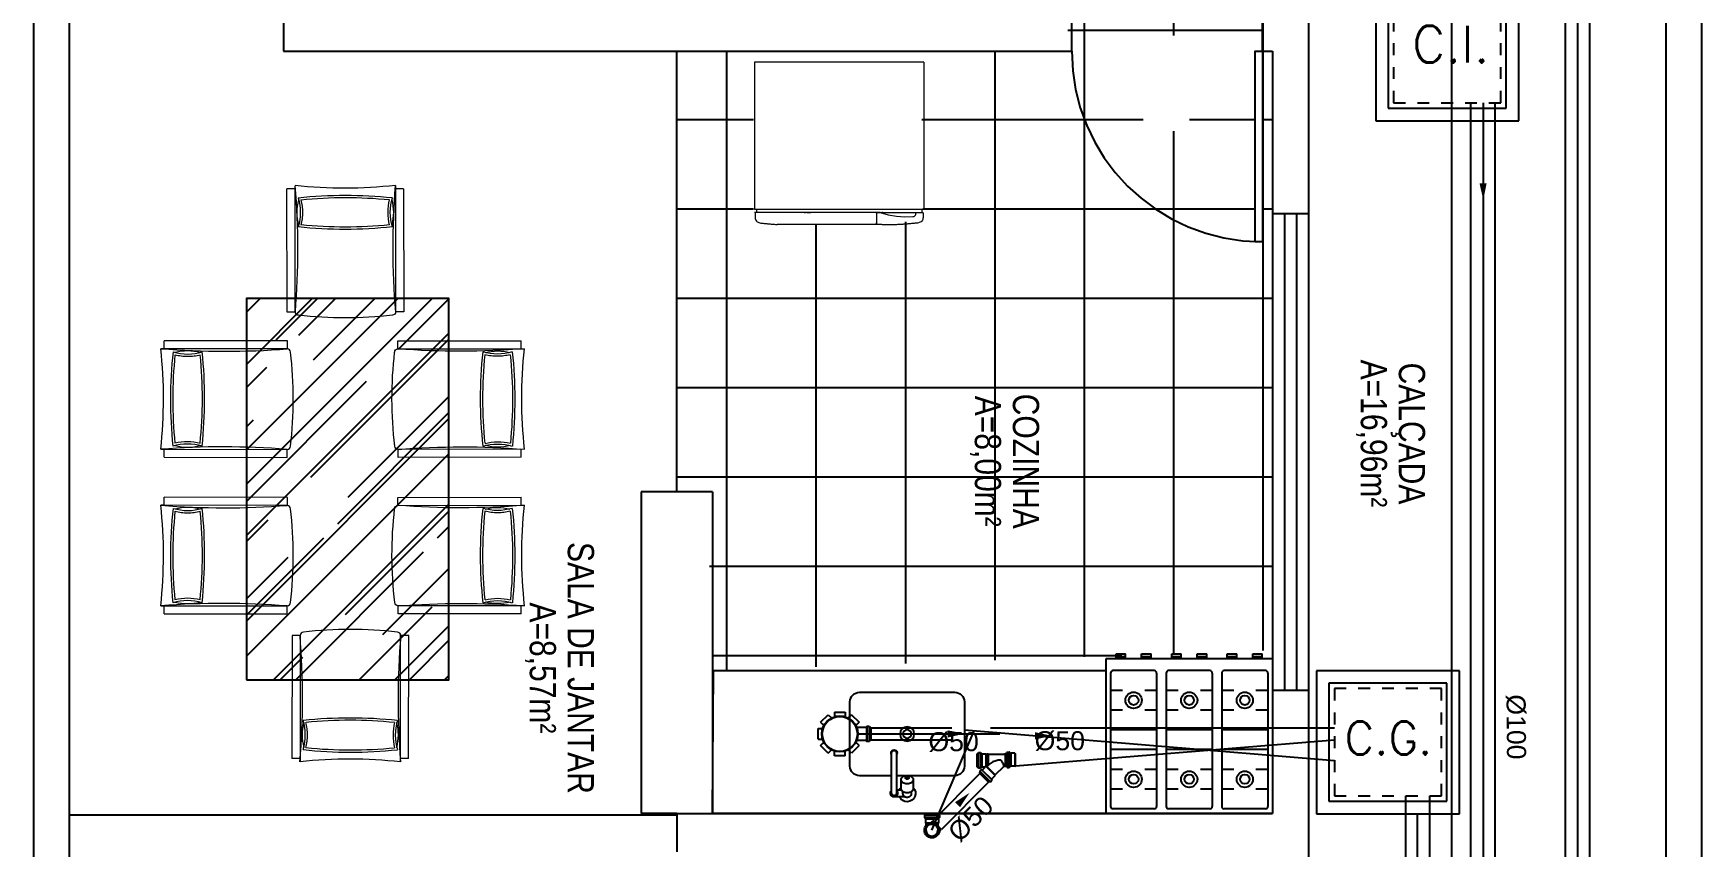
# Model space of a CAD drawing. Header units: millimetres. Extents: x -336 to -33, y -135 to 770.
# Drawn here: x -289.61 to -275.61, y 726.14 to 732.97 of the extents above; entities that cross this region are included whole.
import ezdxf
from ezdxf.enums import TextEntityAlignment as Align

# ---------------------------------------------------------------- set-up
doc = ezdxf.new("R2010")
doc.units = ezdxf.units.MM
doc.header["$LTSCALE"] = 50
doc.header["$MEASUREMENT"] = 0
for name, pattern in [('AXES', [0.54, 0.3, -0.08, 0.08, -0.08]), ('CONTINU', [0]), ('DASHDOT2', [0.5, 0.25, -0.125, 0, -0.125]), ('HIDDEN', [0.375, 0.25, -0.125]), ('HIDDEN2', [0.1875, 0.125, -0.0625])]:
    doc.linetypes.add(name, pattern=pattern)
doc.layers.get('0').update_dxf_attribs({"linetype": 'CONTINUOUS'})
for name, color, linetype in [('-HIDRO', 8, 'CONTINUOUS'), ('a-pem-m', 6, 'CONTINUOUS'), ('E-txt-g', 3, 'CONTINUOUS'), ('HIDROGRAFIA', 4, 'CONTINUOUS'), ('MOVEIS', 7, 'CONTINUOUS'), ('Texto-Tubos', 7, 'CONTINUOUS'), ('TigreCad', 3, 'CONTINUOUS'), ('Tinterno', 9, 'CONTINUOUS'), ('TUBULAÇÃO_ESGOTO', 5, 'CONTINUOUS')]:
    doc.layers.add(name, color=color, linetype=linetype)
for name, color, linetype, lineweight in [('E-Lay-9', 9, 'CONTINUOUS', 9), ('E-Txt-W', 7, 'CONTINUOUS', 20), ('estofado', 7, 'CONTINUOUS', 25)]:
    doc.layers.add(name, color=color, linetype=linetype, lineweight=lineweight)
doc.styles.add('A16-E50', font='arial.ttf', dxfattribs={"height": 0.08})
doc.styles.add('F2', font='swissc.ttf')
doc.styles.add('R80', font='simplex.shx', dxfattribs={"height": 12})
doc.styles.add('REG60', font='romans.shx', dxfattribs={"width": 0.8, "height": 0.15})
doc.styles.add('REG80', font='romans.shx', dxfattribs={"width": 0.8, "height": 0.2})

# ---------------------------------------------------------------- blocks, each defined once
blk = doc.blocks.new('TXT-AMB75')
at = {"layer": 'E-txt-g', "style": 'REG80', "width": 0.8, "flags": 8}
blk.add_attdef('TXT', text='', height=0.2, dxfattribs=at).set_placement((0.0055, 0.2964), align=Align.CENTER)
at = {"layer": 'E-Txt-W', "style": 'REG60', "width": 0.8, "flags": 8}
blk.add_attdef('TXT', text='', height=0.15, dxfattribs=at).set_placement((0.0055, 0.0271), align=Align.CENTER)
blk = doc.blocks.new('Fogão03_6')
at = {"layer": 'a-pem-m', "color": 8}
for p, q in [((-0.35, -0.65), (-0.35, 0)), ((-0.35, 0), (0.35, 0)), ((-0.35, 0), (0.35, 0)), ((-0.35, -0.65), (-0.35, 0)), ((-0.33, -0.59), (-0.33, -0.03)), ((-0.33, -0.59), (-0.33, -0.03)), ((-0.32, -0.02), (-0.1467, -0.02)), ((-0.32, -0.02), (-0.1467, -0.02)), ((-0.1367, -0.59), (-0.1367, -0.03)), ((-0.1367, -0.59), (-0.1367, -0.03)), ((-0.0967, -0.59), (-0.0967, -0.03)), ((-0.0967, -0.59), (-0.0967, -0.03)), ((-0.0867, -0.02), (0.0867, -0.02)), ((-0.0867, -0.02), (0.0867, -0.02)), ((0.0967, -0.59), (0.0967, -0.03)), ((0.0967, -0.59), (0.0967, -0.03)), ((0.1367, -0.59), (0.1367, -0.03)), ((0.1367, -0.59), (0.1367, -0.03)), ((0.1467, -0.02), (0.32, -0.02)), ((0.1467, -0.02), (0.32, -0.02)), ((0.33, -0.59), (0.33, -0.03)), ((0.33, -0.59), (0.33, -0.03)), ((0.35, -0.65), (0.35, 0)), ((0.35, -0.65), (0.35, 0)), ((-0.33, -0.1029), (-0.28, -0.1029)), ((-0.33, -0.1029), (-0.28, -0.1029)), ((-0.1867, -0.1029), (-0.1367, -0.1029)), ((-0.1867, -0.1029), (-0.1367, -0.1029)), ((-0.0967, -0.1029), (-0.0467, -0.1029)), ((-0.0967, -0.1029), (-0.0467, -0.1029)), ((0.0467, -0.1029), (0.0967, -0.1029)), ((0.0467, -0.1029), (0.0967, -0.1029)), ((0.1367, -0.1029), (0.1867, -0.1029)), ((0.1367, -0.1029), (0.1867, -0.1029)), ((0.28, -0.1029), (0.33, -0.1029)), ((0.28, -0.1029), (0.33, -0.1029)), ((-0.33, -0.1857), (-0.28, -0.1857)), ((-0.33, -0.1857), (-0.28, -0.1857)), ((-0.1867, -0.1857), (-0.1367, -0.1857)), ((-0.1867, -0.1857), (-0.1367, -0.1857)), ((-0.0967, -0.1857), (-0.0467, -0.1857)), ((-0.0967, -0.1857), (-0.0467, -0.1857)), ((0.0467, -0.1857), (0.0967, -0.1857)), ((0.0467, -0.1857), (0.0967, -0.1857)), ((0.1367, -0.1857), (0.1867, -0.1857)), ((0.1367, -0.1857), (0.1867, -0.1857)), ((0.28, -0.1857), (0.33, -0.1857)), ((0.28, -0.1857), (0.33, -0.1857)), ((-0.33, -0.2686), (-0.1367, -0.2686)), ((-0.33, -0.2686), (-0.1367, -0.2686)), ((-0.0967, -0.2686), (0.0967, -0.2686)), ((-0.0967, -0.2686), (0.0967, -0.2686)), ((0.1367, -0.2686), (0.33, -0.2686)), ((0.1367, -0.2686), (0.33, -0.2686)), ((-0.33, -0.3514), (-0.1367, -0.3514)), ((-0.33, -0.3514), (-0.1367, -0.3514)), ((-0.0967, -0.3514), (0.0967, -0.3514)), ((-0.0967, -0.3514), (0.0967, -0.3514)), ((0.1367, -0.3514), (0.33, -0.3514)), ((0.1367, -0.3514), (0.33, -0.3514)), ((-0.33, -0.4343), (-0.28, -0.4343)), ((-0.33, -0.4343), (-0.28, -0.4343)), ((-0.1867, -0.4343), (-0.1367, -0.4343)), ((-0.1867, -0.4343), (-0.1367, -0.4343)), ((-0.0967, -0.4343), (-0.0467, -0.4343)), ((-0.0967, -0.4343), (-0.0467, -0.4343)), ((0.0467, -0.4343), (0.0967, -0.4343)), ((0.0467, -0.4343), (0.0967, -0.4343)), ((0.1367, -0.4343), (0.1867, -0.4343)), ((0.1367, -0.4343), (0.1867, -0.4343)), ((0.28, -0.4343), (0.33, -0.4343)), ((0.28, -0.4343), (0.33, -0.4343)), ((-0.33, -0.5171), (-0.28, -0.5171)), ((-0.33, -0.5171), (-0.28, -0.5171)), ((-0.1867, -0.5171), (-0.1367, -0.5171)), ((-0.1867, -0.5171), (-0.1367, -0.5171)), ((-0.0967, -0.5171), (-0.0467, -0.5171)), ((-0.0967, -0.5171), (-0.0467, -0.5171)), ((0.0467, -0.5171), (0.0967, -0.5171)), ((0.0467, -0.5171), (0.0967, -0.5171)), ((0.1367, -0.5171), (0.1867, -0.5171)), ((0.1367, -0.5171), (0.1867, -0.5171)), ((0.28, -0.5171), (0.33, -0.5171)), ((0.28, -0.5171), (0.33, -0.5171)), ((-0.32, -0.6), (-0.1467, -0.6)), ((-0.32, -0.6), (-0.1467, -0.6)), ((-0.0867, -0.6), (0.0867, -0.6)), ((-0.0867, -0.6), (0.0867, -0.6)), ((0.1467, -0.6), (0.32, -0.6)), ((0.1467, -0.6), (0.32, -0.6)), ((-0.35, -0.65), (0.35, -0.65)), ((-0.35, -0.65), (0.35, -0.65)), ((-0.3068, -0.65), (-0.3068, -0.67)), ((-0.3068, -0.65), (-0.3068, -0.67)), ((-0.2669, -0.66), (-0.3068, -0.66)), ((-0.2669, -0.66), (-0.3068, -0.66)), ((-0.2669, -0.67), (-0.3068, -0.67)), ((-0.2669, -0.67), (-0.3068, -0.67)), ((-0.2669, -0.65), (-0.2669, -0.67)), ((-0.2669, -0.65), (-0.2669, -0.67)), ((-0.1998, -0.65), (-0.1998, -0.67)), ((-0.1998, -0.65), (-0.1998, -0.67)), ((-0.1599, -0.66), (-0.1998, -0.66)), ((-0.1599, -0.66), (-0.1998, -0.66)), ((-0.1599, -0.67), (-0.1998, -0.67)), ((-0.1599, -0.67), (-0.1998, -0.67)), ((-0.1599, -0.65), (-0.1599, -0.67)), ((-0.1599, -0.65), (-0.1599, -0.67)), ((-0.0734, -0.65), (-0.0734, -0.67)), ((-0.0734, -0.65), (-0.0734, -0.67)), ((-0.0335, -0.66), (-0.0734, -0.66)), ((-0.0335, -0.66), (-0.0734, -0.66)), ((-0.0335, -0.67), (-0.0734, -0.67)), ((-0.0335, -0.67), (-0.0734, -0.67)), ((-0.0335, -0.65), (-0.0335, -0.67)), ((-0.0335, -0.65), (-0.0335, -0.67)), ((0.0335, -0.65), (0.0335, -0.67)), ((0.0335, -0.65), (0.0335, -0.67)), ((0.0734, -0.66), (0.0335, -0.66)), ((0.0734, -0.66), (0.0335, -0.66)), ((0.0734, -0.67), (0.0335, -0.67)), ((0.0734, -0.67), (0.0335, -0.67)), ((0.0734, -0.65), (0.0734, -0.67)), ((0.0734, -0.65), (0.0734, -0.67)), ((0.1599, -0.65), (0.1599, -0.67)), ((0.1599, -0.65), (0.1599, -0.67)), ((0.1998, -0.66), (0.1599, -0.66)), ((0.1998, -0.66), (0.1599, -0.66)), ((0.1998, -0.67), (0.1599, -0.67)), ((0.1998, -0.67), (0.1599, -0.67)), ((0.1998, -0.65), (0.1998, -0.67)), ((0.1998, -0.65), (0.1998, -0.67)), ((0.2669, -0.65), (0.2669, -0.67)), ((0.2669, -0.65), (0.2669, -0.67)), ((0.3067, -0.66), (0.2669, -0.66)), ((0.3067, -0.66), (0.2669, -0.66)), ((0.3067, -0.67), (0.2669, -0.67)), ((0.3067, -0.67), (0.2669, -0.67)), ((0.3067, -0.65), (0.3067, -0.67)), ((0.3067, -0.65), (0.3067, -0.67))]:
    blk.add_line(p, q, dxfattribs=at)
for centre, radius in [((-0.2333, -0.1443), 0.0341), ((-0.2333, -0.1443), 0.0341), ((-0.2333, -0.1443), 0.02), ((-0.2333, -0.1443), 0.02), ((0, -0.1443), 0.0341), ((0, -0.1443), 0.0341), ((0, -0.1443), 0.02), ((0, -0.1443), 0.02), ((0.2333, -0.1443), 0.0341), ((0.2333, -0.1443), 0.0341), ((0.2333, -0.1443), 0.02), ((0.2333, -0.1443), 0.02), ((-0.2333, -0.4757), 0.0341), ((-0.2333, -0.4757), 0.0341), ((-0.2333, -0.4757), 0.02), ((-0.2333, -0.4757), 0.02), ((0, -0.4757), 0.0341), ((0, -0.4757), 0.0341), ((0, -0.4757), 0.02), ((0, -0.4757), 0.02), ((0.2333, -0.4757), 0.0341), ((0.2333, -0.4757), 0.0341), ((0.2333, -0.4757), 0.02), ((0.2333, -0.4757), 0.02)]:
    blk.add_circle(centre, radius, dxfattribs=at)
for centre, start, end in [((-0.32, -0.03), 89.99946, 179.99964), ((-0.32, -0.03), 89.99946, 179.99964), ((-0.1467, -0.03), 359.99964, 89.99946), ((-0.1467, -0.03), 359.99964, 89.99946), ((-0.0867, -0.03), 89.99946, 179.99964), ((-0.0867, -0.03), 89.99946, 179.99964), ((0.0867, -0.03), 359.99964, 89.99946), ((0.0867, -0.03), 359.99964, 89.99946), ((0.1467, -0.03), 89.99946, 179.99964), ((0.1467, -0.03), 89.99946, 179.99964), ((0.32, -0.03), 359.99964, 89.99946), ((0.32, -0.03), 359.99964, 89.99946), ((-0.32, -0.59), 179.99964, 269.99946), ((-0.32, -0.59), 179.99964, 269.99946), ((-0.1467, -0.59), 269.99946, 359.99964), ((-0.1467, -0.59), 269.99946, 359.99964), ((-0.0867, -0.59), 179.99964, 269.99946), ((-0.0867, -0.59), 179.99964, 269.99946), ((0.0867, -0.59), 269.99946, 359.99964), ((0.0867, -0.59), 269.99946, 359.99964), ((0.1467, -0.59), 179.99964, 269.99946), ((0.1467, -0.59), 179.99964, 269.99946), ((0.32, -0.59), 269.99946, 359.99964), ((0.32, -0.59), 269.99946, 359.99964)]:
    blk.add_arc(centre, 0.01, start, end, dxfattribs=at)
blk = doc.blocks.new('Gelad-vs')
at = {"layer": 'E-Lay-9', "color": 8}
blk.add_line((-0.1988, 0.6175), (-0.1988, 0.6198), dxfattribs=at)
for points in [[(-0.1988, 0.5695), (-0.71, 0.5695)], [(-0.7073, 0.5912), (-0.7069, 0.5951), (-0.7057, 0.5989), (-0.7042, 0.6024), (-0.7015, 0.6059), (-0.6984, 0.609), (-0.6949, 0.6109), (-0.6914, 0.6125), (-0.6876, 0.6136)], [(-0.7073, 0.5715), (-0.7073, 0.5912)], [(-0.7073, 0.5711), (-0.7073, 0.5711), (-0.7073, 0.5711), (-0.7073, 0.5711), (-0.7073, 0.5711), (-0.7073, 0.5711), (-0.7073, 0.5711), (-0.7073, 0.5707), (-0.7069, 0.5699), (-0.7061, 0.5695), (-0.7057, 0.5695), (-0.7057, 0.5695), (-0.7057, 0.5695), (-0.7057, 0.5695), (-0.7057, 0.5695), (-0.7057, 0.5695)], [(-0.5012, 0.5695), (-0.7054, 0.5695)], [(-0.7015, 0.5572), (-0.7015, 0.5695)], [(-0.6876, 0.6136), (-0.6841, 0.614), (-0.6806, 0.6144), (-0.6767, 0.6148), (-0.6733, 0.6152), (-0.6694, 0.6156), (-0.6659, 0.6159), (-0.662, 0.6163), (-0.6586, 0.6167), (-0.6551, 0.6171), (-0.6512, 0.6175), (-0.6477, 0.6179), (-0.6439, 0.6179), (-0.64, 0.6183), (-0.6365, 0.6186), (-0.6327, 0.619), (-0.6292, 0.6194), (-0.6257, 0.6194), (-0.6218, 0.6198), (-0.6183, 0.6198), (-0.6145, 0.6202)], [(-0.6791, 0.5695), (-0.6791, 0.5695), (-0.6791, 0.5695), (-0.6791, 0.5695), (-0.6791, 0.5695), (-0.6791, 0.5695), (-0.6791, 0.5695)], [(-0.1988, 0.6198), (-0.6145, 0.6202)], [(-0.5012, 0.5695), (-0.5, 0.5695), (-0.4989, 0.5695), (-0.4973, 0.5695), (-0.4969, 0.5695), (-0.4962, 0.5695)], [(-0.4989, 0.5695), (-0.5, 0.5695)], [(-0.4962, 0.5695), (-0.4962, 0.5695)], [(-0.4904, 0.5695), (-0.4904, 0.5695), (-0.4907, 0.5695), (-0.4907, 0.5695), (-0.4915, 0.5695), (-0.4919, 0.5695), (-0.4923, 0.5695), (-0.4927, 0.5695), (-0.4934, 0.5695), (-0.4942, 0.5695), (-0.495, 0.5695), (-0.4958, 0.5695), (-0.4962, 0.5695)], [(-0.4962, 0.5695), (-0.4962, 0.5695)], [(-0.4904, 0.5695), (-0.4737, 0.5695)], [(-0.4745, 0.5695), (-0.4904, 0.5695), (-0.4904, 0.5695), (-0.4904, 0.5695), (-0.4904, 0.5695), (-0.4904, 0.5695)], [(-0.2289, 0.5695), (-0.2289, 0.5695), (-0.2289, 0.5695), (-0.2289, 0.5695), (-0.2289, 0.5695), (-0.2289, 0.5695), (-0.2289, 0.5695), (-0.2289, 0.5695), (-0.2289, 0.5695), (-0.2289, 0.5695), (-0.2289, 0.5695), (-0.2289, 0.5695), (-0.2289, 0.5695), (-0.2289, 0.5695), (-0.2289, 0.5695), (-0.2289, 0.5695), (-0.2289, 0.5695), (-0.2289, 0.5695), (-0.2289, 0.5695), (-0.2289, 0.5695), (-0.2289, 0.5695)], [(-0.0027, 0.5715), (-0.0027, 0.5912), (-0.0031, 0.5951), (-0.0039, 0.5989), (-0.0058, 0.6024), (-0.0085, 0.6059), (-0.0112, 0.609), (-0.0147, 0.6109), (-0.0186, 0.6125), (-0.0224, 0.6136), (-0.0259, 0.614), (-0.0294, 0.6144), (-0.0333, 0.6148), (-0.0367, 0.6152), (-0.0406, 0.6156), (-0.0441, 0.6159), (-0.0476, 0.6163), (-0.0514, 0.6167), (-0.0549, 0.6171), (-0.0588, 0.6175), (-0.0623, 0.6179), (-0.0661, 0.6179), (-0.0696, 0.6183), (-0.0735, 0.6186), (-0.077, 0.619), (-0.0808, 0.6194), (-0.0843, 0.6194), (-0.0882, 0.6198), (-0.0917, 0.6198), (-0.0955, 0.6202), (-0.099, 0.6202), (-0.1029, 0.6206), (-0.1063, 0.6206), (-0.1102, 0.6206), (-0.1137, 0.621), (-0.1176, 0.621), (-0.121, 0.621), (-0.1249, 0.6214), (-0.1284, 0.6214), (-0.1323, 0.6214), (-0.1357, 0.6214), (-0.1396, 0.6214), (-0.1431, 0.6214), (-0.147, 0.6214), (-0.1504, 0.6214), (-0.1543, 0.6214), (-0.1578, 0.6214), (-0.1617, 0.6214), (-0.1651, 0.621), (-0.169, 0.621), (-0.1725, 0.621), (-0.1763, 0.6206), (-0.1798, 0.6206), (-0.1837, 0.6206), (-0.1872, 0.6202), (-0.1907, 0.6202), (-0.1945, 0.6198), (-0.1988, 0.6198)], [(-0.1988, 0.6159), (-0.1988, 0.6186)], [(-0.1988, 0.5695), (-0.1988, 0.6186), (-0.1988, 0.614)], [(-0.1988, 0.6175), (-0.1988, 0.6179)], [(-0.1988, 0.6167), (-0.1988, 0.6171)], [(-0.1988, 0.6159), (-0.1988, 0.6156), (-0.1988, 0.6156), (-0.1988, 0.6156), (-0.1988, 0.6156), (-0.1988, 0.6152), (-0.1988, 0.6152), (-0.1988, 0.6148), (-0.1988, 0.6148), (-0.1988, 0.6148), (-0.1988, 0.6144), (-0.1988, 0.614), (-0.1988, 0.6136), (-0.1988, 0.6136), (-0.1988, 0.6132), (-0.1988, 0.6128)], [(-0.1988, 0.6156), (-0.1988, 0.6159)], [(-0.1988, 0.6148), (-0.1988, 0.6156)], [(-0.1988, 0.614), (-0.1988, 0.6144)], [(-0.1988, 0.5695), (-0.1988, 0.614)], [(-0.1988, 0.6128), (-0.1988, 0.6128), (-0.1988, 0.6132)], [(-0.1988, 0.5707), (-0.1988, 0.6128)], [(-0.1988, 0.5722), (-0.1988, 0.5715)], [(-0.1988, 0.5695), (-0.1988, 0.5695), (-0.1988, 0.5695), (-0.1988, 0.5695), (-0.1988, 0.5707)], [(-0.1988, 0.5695), (-0.1988, 0.5707)], [(-0.1821, 0.5695), (-0.1988, 0.5695)], [(-0.198, 0.5695), (-0.198, 0.5695), (-0.198, 0.5695), (-0.198, 0.5695), (-0.198, 0.5695), (-0.198, 0.5695), (-0.198, 0.5695), (-0.198, 0.5695), (-0.198, 0.5695), (-0.198, 0.5695), (-0.198, 0.5695), (-0.198, 0.5695), (-0.198, 0.5695)], [(-0.198, 0.5695), (-0.1821, 0.5695), (-0.1821, 0.5695), (-0.1821, 0.5695), (-0.1821, 0.5695), (-0.1821, 0.5695)], [(-0.1821, 0.5695), (-0.1489, 0.5796), (-0.1149, 0.5858), (-0.0801, 0.5885), (-0.0456, 0.5873)], [(-0.1821, 0.5695), (-0.1818, 0.5695), (-0.1818, 0.5695), (-0.1814, 0.5695), (-0.181, 0.5695), (-0.1806, 0.5695), (-0.1802, 0.5695), (-0.1798, 0.5695), (-0.1791, 0.5695), (-0.1783, 0.5695), (-0.1775, 0.5695), (-0.1763, 0.5695), (-0.1763, 0.5695)], [(-0.1763, 0.5695), (-0.1763, 0.5695)], [(-0.1763, 0.5695), (-0.1763, 0.5695)], [(-0.1709, 0.5695), (-0.1725, 0.5695), (-0.1736, 0.5695), (-0.1752, 0.5695), (-0.1756, 0.5695), (-0.1763, 0.5695)], [(-0.1736, 0.5695), (-0.1725, 0.5695)], [(-0.1709, 0.5695), (-0.0046, 0.5695)], [(-0.0456, 0.5873), (-0.0433, 0.5869), (-0.0406, 0.5862), (-0.0383, 0.5846), (-0.0364, 0.5827), (-0.0348, 0.5808), (-0.0336, 0.5784), (-0.0329, 0.5757), (-0.0329, 0.5734)], [(-0.0329, 0.5715), (-0.0329, 0.5734)], [(-0.0329, 0.5715), (-0.0329, 0.5711), (-0.0325, 0.5711), (-0.0325, 0.5707), (-0.0325, 0.5707), (-0.0321, 0.5703), (-0.0321, 0.5703), (-0.0321, 0.5699), (-0.0317, 0.5699), (-0.0313, 0.5695), (-0.0313, 0.5695), (-0.0309, 0.5695), (-0.0309, 0.5695)], [(-0.0309, 0.5695), (-0.0309, 0.5695), (-0.0309, 0.5695), (-0.0309, 0.5695), (-0.0309, 0.5695), (-0.0309, 0.5695), (-0.0309, 0.5695), (-0.0309, 0.5695), (-0.0309, 0.5695)], [(-0.0085, 0.5572), (-0.0085, 0.5695)], [(-0.0046, 0.5695), (-0.0046, 0.5695), (-0.0046, 0.5695), (-0.0046, 0.5695), (-0.0046, 0.5695), (-0.0046, 0.5695), (-0.0046, 0.5695), (-0.0039, 0.5695), (-0.0035, 0.5699), (-0.0031, 0.5707), (-0.0031, 0.5711), (-0.0031, 0.5711), (-0.0031, 0.5711), (-0.0031, 0.5711), (-0.0031, 0.5711), (-0.0031, 0.5715)], [(-0.71, -0.0613), (-0.71, 0.5572)], [(0, 0.5572), (-0.71, 0.5572)], [(0, -0.0613), (0, 0.5572)], [(0, -0.0613), (-0.71, -0.0613)]]:
    blk.add_lwpolyline(points, dxfattribs=at)
blk = doc.blocks.new('Cuba coz')
at = {"color": 8}
blk.add_line((7.5, -4.5), (7.5, -2.41), dxfattribs=at)
for points in [[(13.41, -6.5), (13.41, -20, 0.414214), (17.41, -24), (44.41, -24, 0.414214), (48.41, -20), (48.41, 20, 0.414214), (44.41, 24), (17.41, 24, 0.414214), (13.41, 20), (13.41, 0.74)], [(6.7, 1.75), (6, 1.75, 0.546464), (4.41, -0.73, -0.10784), (4.5, -1.15), (4.5, -5.5)], [(11.72, 2.5), (7.96, 2.5, 0.133256), (7.32, 2.33, 0.106756), (6.71, 1.77, 0.082828), (6.34, 0.99, 0.071352), (6.19, 0, 0.071352), (6.34, -0.99, 0.082828), (6.71, -1.77, 0.106756), (7.32, -2.33, 0.133256), (7.96, -2.5), (11.72, -2.5)], [(4.41, -0.73, 0.293273), (6, -1.75), (6.7, -1.75)], [(13.41, -1), (13.41, -4.5, 0.414214)]]:
    blk.add_lwpolyline(points, format="xyb", dxfattribs=at)
for points in [[(11.72, -2.5, 0.133256), (12.36, -2.33, 0.106756), (12.97, -1.77, 0.082828), (13.35, -0.99, 0.071352), (13.49, 0, 0.071352), (13.35, 0.99, 0.082828), (12.97, 1.77, 0.106756), (12.36, 2.33, 0.133256), (11.72, 2.5, 0.133256), (11.08, 2.33, 0.106756), (10.47, 1.77, 0.082828), (10.1, 0.99, 0.071352), (9.95, 0, 0.071352), (10.1, -0.99, 0.082828), (10.47, -1.77, 0.106756), (11.08, -2.33, 0.133256)], [(12.47, 0.75, 0.133256), (12.28, 0.7, 0.106756), (12.1, 0.53, 0.082828), (11.98, 0.3, 0.071352), (11.94, 0, 0.071352), (11.98, -0.3, 0.082828), (12.1, -0.53, 0.106756), (12.28, -0.7, 0.133256), (12.47, -0.75, 0.133256), (12.66, -0.7, 0.106756), (12.85, -0.53, 0.082828), (12.96, -0.3, 0.071352), (13, 0, 0.071352), (12.96, 0.3, 0.082828), (12.85, 0.53, 0.106756), (12.66, 0.7, 0.133256)], [(6, -6.5), (23, -6.5, 1), (23, -4.5), (6, -4.5, 1)]]:
    blk.add_lwpolyline(points, format="xyb", close=True, dxfattribs=at)
for radius in [3, 1.75]:
    blk.add_circle((30.91, 0), radius, dxfattribs=at)
for centre, radius, start, end in [((6, 0), 3.5, 45.58469, 244.62307), ((6, -5.5), 1.5, 41.81031, 318.18969), ((6, 0), 3.5, 295.37693, 314.41531), ((23, -5.5), 1.25, 233.1301, 126.8699)]:
    blk.add_arc(centre, radius, start, end, dxfattribs=at)
blk = doc.blocks.new('Poltrona Star marrom')
at = {"layer": 'estofado', "color": 8, "lineweight": 20, "ltscale": 0.1}
for p, q in [((0, 0), (0, -0.78)), ((-0.05, -0.02), (-0.05, -0.78)), ((-0.05, -0.02), (0, -0.02)), ((0.62, -0.78), (0.62, -0.02)), ((0.62, -0.02), (0.67, -0.02)), ((0.67, -0.78), (0.67, -0.02)), ((-0.05, -0.78), (0, -0.78)), ((0.62, -0.78), (0.67, -0.78))]:
    blk.add_line(p, q, dxfattribs=at)
at = {"layer": 'estofado', "color": 8, "lineweight": 5, "ltscale": 0.1}
blk.add_line((0.62, -0.02), (0.62, 0), dxfattribs=at)
for centre, radius, start, end in [((0.31, 2.832), 2.848, 263.7521, 276.2479), ((0.309, -0.165), 0.296, 165.0121, 194.9879), ((0.31, -2.807), 2.748, 83.9224, 96.0776), ((-0.276, -0.165), 0.308, 343.0375, 16.9625), ((0.896, -0.165), 0.308, 163.0375, 196.9625), ((0.311, -0.165), 0.296, 345.0121, 14.9879), ((0.31, 2.478), 2.748, 263.9224, 276.0776), ((0.02, -0.78), 0.02, 180, 270), ((0.31, 1.687), 2.504, 263.3498, 276.6502), ((0.6, -0.78), 0.02, 270, 0)]:
    blk.add_arc(centre, radius, start, end, dxfattribs=at)
at = {"layer": 'MOVEIS', "color": 8, "lineweight": 5, "ltscale": 0.1}
for points in [[(0.019, -0.075), (0.019, -0.075), (0.019, -0.075)], [(0.601, -0.075), (0.601, -0.075)], [(0.019, -0.255), (0.019, -0.255)], [(0.601, -0.255), (0.601, -0.255)]]:
    blk.add_lwpolyline(points, close=True, dxfattribs=at)
for centre, radius, start, end in [((-4.905, -0.39), 4.92, 355.4539, 4.5461), ((-0.276, -0.165), 0.322, 345.9941, 14.0059), ((5.525, -0.39), 4.92, 175.4539, 184.5461), ((0.31, 2.478), 2.734, 264.2624, 275.7376)]:
    blk.add_arc(centre, radius, start, end, dxfattribs=at)
at = {"layer": 'MOVEIS', "color": 8, "linetype": 'AXES', "lineweight": 5, "ltscale": 0.1}
for centre, radius, start, end in [((0.31, -2.807), 2.734, 84.2624, 95.7376), ((0.896, -0.165), 0.322, 165.9941, 194.0059)]:
    blk.add_arc(centre, radius, start, end, dxfattribs=at)
blk = doc.blocks.new('inp_cx')
for p, q in [((40, 40), (-40, 40)), ((-40, 40), (-40, -40)), ((40, -40), (40, 40)), ((-40, -40), (40, -40))]:
    blk.add_line(p, q)
at = {"color": 1, "linetype": 'Continuous', "ltscale": 0.5}
for p, q in [((33, 33), (-33, 33)), ((-33, 33), (-33, -33)), ((33, -33), (33, 33)), ((-33, -33), (33, -33))]:
    blk.add_line(p, q, dxfattribs=at)
at = {"color": 1, "linetype": 'HIDDEN', "ltscale": 0.5}
for p, q in [((30, 30), (-30, 30)), ((-30, 30), (-30, -30)), ((30, -30), (30, 30)), ((-30, -30), (30, -30))]:
    blk.add_line(p, q, dxfattribs=at)
at = {"style": 'R80'}
blk.add_text('C.I.', height=20.592, dxfattribs=at).set_placement((-19.56, -7.5))
blk = doc.blocks.new('j9n50d')
at = {"layer": 'TigreCad'}
for p, q in [((28.5, 25.4), (0, 25.4)), ((30.3, 27.2), (28.5, 25.4)), ((30.3, -27.1), (30.3, 27.2)), ((47.1, 27.2), (30.3, 27.2)), ((47.3, 27.4), (47.1, 27.2)), ((47.1, -27.1), (47.1, 27.2)), ((51.9, 27.4), (47.3, 27.4)), ((53.2, 30.9), (52.9, 28.3)), ((53.4, 30.8), (53.4, -30.8)), ((62.9, 31.8), (54.2, 31.8)), ((62.9, 30.8), (62.9, -30.8)), ((63.9, 31.1), (64.7, 28.1)), ((70, 27.4), (65.6, 27.4)), ((70, 27.4), (70, -27.4)), ((28.5, -25.3), (0, -25.3)), ((30.3, -27.1), (28.5, -25.3)), ((47.1, -27.1), (30.3, -27.1)), ((47.3, -27.4), (47.1, -27.1)), ((51.9, -27.4), (47.3, -27.4)), ((53.2, -30.9), (52.9, -28.3)), ((62.9, -31.8), (54.2, -31.8)), ((63.9, -31.1), (64.7, -28.1)), ((70, -27.4), (65.6, -27.4))]:
    blk.add_line(p, q, dxfattribs=at)
for centre, radius, start, end in [((0, 0), 25.4, 90, 270), ((51.9, 28.4), 1, 270, 355), ((54.2, 30.8), 1, 90, 175), ((62.9, 30.8), 1, 15, 90), ((65.6, 28.4), 1, 195, 270), ((51.9, -28.4), 1, 5, 90), ((54.2, -30.8), 1, 185, 270), ((62.9, -30.8), 1, 270, 345), ((65.6, -28.4), 1, 90, 165)]:
    blk.add_arc(centre, radius, start, end, dxfattribs=at)
at = {"layer": 'Tinterno'}
for p, q in [((28.5, -25.3), (28.5, 25.4)), ((47.3, -27.4), (47.3, 27.4)), ((52.9, 27.4), (52.9, -27.4)), ((64.9, 27.4), (64.9, -27.4))]:
    blk.add_line(p, q, dxfattribs=at)
blk = doc.blocks.new('27150012p')
at = {"layer": 'TigreCad'}
for p, q in [((-80.6, 48.8), (-48.8, 80.6)), ((-48.8, 80.6), (-35.1, 66.9)), ((-22.5, 91.5), (-22.5, 72.1)), ((-22.5, 91.5), (22.5, 91.5)), ((22.5, 91.5), (22.5, 72.1)), ((48.8, 80.6), (35.1, 66.9)), ((48.8, 80.6), (80.6, 48.8)), ((-91.5, -22.5), (-91.5, 22.5)), ((-91.5, 22.5), (-72.1, 22.5)), ((-80.6, 48.8), (-66.9, 35.1)), ((80.6, 48.8), (66.9, 35.1)), ((111.4, 27.4), (70.4, 27.4)), ((112.7, 30.9), (112.4, 28.3)), ((122.4, 31.8), (113.7, 31.8)), ((113.7, 30.8), (113.7, -30.8)), ((122.4, 30.8), (122.4, -30.8)), ((123.4, 31.1), (124.2, 28.1)), ((129.5, 27.4), (125.1, 27.4)), ((129.5, 27.4), (129.5, -27.4)), ((-91.5, -22.5), (-72.1, -22.5)), ((-80.6, -48.8), (-66.9, -35.1)), ((-48.8, -80.6), (-80.6, -48.8)), ((-48.8, -80.6), (-35.1, -66.9)), ((48.8, -80.6), (35.1, -66.9)), ((80.6, -48.8), (48.8, -80.6)), ((80.6, -48.8), (66.9, -35.1)), ((111.4, -27.4), (70.4, -27.4)), ((112.7, -30.9), (112.4, -28.3)), ((122.4, -31.8), (113.7, -31.8)), ((123.4, -31.1), (124.2, -28.1)), ((129.5, -27.4), (125.1, -27.4)), ((-22.5, -91.5), (-22.5, -72.1)), ((22.5, -91.5), (-22.5, -91.5)), ((22.5, -91.5), (22.5, -72.1))]:
    blk.add_line(p, q, dxfattribs=at)
blk.add_circle((0, 0), 75.5, dxfattribs=at)
for centre, start, end in [((111.4, 28.4), 270, 355), ((113.7, 30.8), 90, 175), ((122.4, 30.8), 15, 90), ((125.1, 28.4), 195, 270), ((111.4, -28.4), 5, 90), ((113.7, -30.8), 185, 270), ((122.4, -30.8), 270, 345), ((125.1, -28.4), 90, 165)]:
    blk.add_arc(centre, 1, start, end, dxfattribs=at)
at = {"layer": 'Tinterno'}
for p, q in [((112.4, 27.4), (112.4, -27.4)), ((124.4, 27.4), (124.4, -27.4))]:
    blk.add_line(p, q, dxfattribs=at)
blk.add_circle((0, 0), 73.5, dxfattribs=at)
blk = doc.blocks.new('26276942p')
at = {"layer": 'TigreCad'}
for p, q in [((55.7, 25.3), (-17.5, 25.3)), ((55.7, 25.3), (55.8, 26.8)), ((55.7, 25.3), (55.7, -22.7)), ((58.7, 26.8), (55.8, 26.8)), ((58.9, 25.3), (58.7, 26.8)), ((58.9, 25.3), (58.9, -25.3)), ((61.5, 25.3), (58.9, 25.3)), ((63.3, 27.1), (61.5, 25.3)), ((63.3, -26.1), (63.3, 27.1)), ((80.1, 27.1), (63.3, 27.1)), ((80.3, 27.3), (80.1, 27.1)), ((80.3, -27.4), (80.3, 27.3)), ((84.9, 27.3), (80.3, 27.3)), ((86.2, 30.9), (85.9, 28.3)), ((86.4, 30.8), (86.4, -30.8)), ((95.9, 31.8), (87.2, 31.8)), ((95.9, 30.8), (95.9, -30.8)), ((96.9, 31.1), (97.7, 28.1)), ((103, 27.3), (98.6, 27.3)), ((103, 27.3), (103, -27.4)), ((-11.1, -25.3), (-17.5, -25.3)), ((25.5, -61.4), (-10.1, -25.8)), ((25.5, -64.2), (63.5, -26.3)), ((25.5, -64.2), (25.5, -61.4)), ((40.7, -79.4), (25.5, -64.2)), ((82.9, -39.3), (39.3, -82.9)), ((88.6, -49.9), (49.9, -88.6)), ((92.2, -53.5), (53.5, -92.2)), ((58.9, -25.3), (55.7, -22.7)), ((79.4, -40.7), (67.5, -28.9)), ((80.1, -27.1), (68.2, -27.1)), ((80.3, -27.4), (80.1, -27.1)), ((84.9, -27.4), (80.3, -27.4)), ((82.8, -39.1), (80.7, -40.8)), ((90.3, -45.3), (84.1, -39.1)), ((86.2, -30.9), (85.9, -28.3)), ((95.9, -31.8), (87.2, -31.8)), ((90.5, -46.5), (88.9, -49.2)), ((92.2, -53.5), (89.1, -50.4)), ((96.9, -31.1), (97.7, -28.1)), ((103, -27.4), (98.6, -27.4)), ((39.1, -82.8), (40.8, -80.7)), ((45.3, -90.3), (39.1, -84.1)), ((46.5, -90.5), (49.2, -88.9)), ((53.5, -92.2), (50.4, -89.1))]:
    blk.add_line(p, q, dxfattribs=at)
for points in [[(0.6, -1.3, -0.153495), (4.7, 0.2, -0.085604), (21.8, -2.1, -0.043194), (39.4, -9.3, -0.022416), (55.7, -20.8, -0.009739)], [(-11.3, -25.3, -0.086386), (-9.5, -16.9, -0.063763), (-4.1, -7.1, -0.026182), (0.6, -1.3, -0.049941)], [(58.9, -23.3, -0.003371), (61.2, -25.2, -0.009739), (67.2, -28.1, -0.042942)]]:
    blk.add_lwpolyline(points, format="xyb", dxfattribs=at)
for centre, radius, start, end in [((84.9, 28.3), 1, 270, 355), ((87.2, 30.8), 1, 90, 175), ((95.9, 30.8), 1, 15, 90), ((98.6, 28.3), 1, 195, 270), ((-11.1, -26.8), 1.5, 45, 90), ((68.2, -28.1), 1, 90, 225), ((80.1, -40), 1, 225, 310), ((83.4, -39.8), 1, 45, 130), ((84.9, -28.4), 1, 5, 90), ((87.2, -30.8), 1, 185, 270), ((89.8, -49.7), 1, 150, 225), ((89.6, -46), 1, 330, 45), ((95.9, -30.8), 1, 270, 345), ((98.6, -28.4), 1, 90, 165), ((39.8, -83.4), 1, 140, 225), ((40, -80.1), 1, 320, 45), ((46, -89.6), 1, 225, 300), ((49.7, -89.8), 1, 45, 120)]:
    blk.add_arc(centre, radius, start, end, dxfattribs=at)
at = {"layer": 'Tinterno'}
for p, q in [((-17.5, 25.3), (-17.5, -25.3)), ((55.8, 26.8), (55.8, -22.8)), ((58.7, 26.8), (58.7, -25.2)), ((61.5, -25.3), (61.5, 25.3)), ((80.1, -27.1), (80.1, 27.1)), ((85.9, 27.3), (85.9, -27.4)), ((97.9, 27.3), (97.9, -27.4)), ((61.6, -25.4), (25.5, -61.4)), ((80, -41.4), (41.4, -80)), ((89.6, -46), (46, -89.6))]:
    blk.add_line(p, q, dxfattribs=at)
blk = doc.blocks.new('j9n50s')
at = {"layer": 'TigreCad'}
for p, q in [((19.2, 25.4), (30.3, 25.4)), ((19.2, -25.4), (30.3, -25.4))]:
    blk.add_line(p, q, dxfattribs=at)
for radius in [31.8, 27.4]:
    blk.add_circle((0, 0), radius, dxfattribs=at)
at = {"layer": 'Tinterno'}
for p, q in [((30.3, 25.4), (30.3, 9.7)), ((30.3, -9.7), (30.3, -25.4))]:
    blk.add_line(p, q, dxfattribs=at)
blk.add_circle((0, 0), 25.6, dxfattribs=at)
blk = doc.blocks.new('_cxgordu')
for p, q in [((40, 40), (-40, 40)), ((-40, 40), (-40, -40)), ((40, -40), (40, 40)), ((-40, -40), (40, -40))]:
    blk.add_line(p, q)
at = {"color": 1, "linetype": 'Continuous', "ltscale": 0.5}
for p, q in [((33, 33), (-33, 33)), ((-33, 33), (-33, -33)), ((33, -33), (33, 33)), ((-33, -33), (33, -33))]:
    blk.add_line(p, q, dxfattribs=at)
at = {"color": 1, "linetype": 'HIDDEN', "ltscale": 0.5}
for p, q in [((30, 30), (-30, 30)), ((-30, 30), (-30, -30)), ((30, -30), (30, 30)), ((-30, -30), (30, -30))]:
    blk.add_line(p, q, dxfattribs=at)
at = {"style": 'R80'}
blk.add_text('C.G.', height=18.48, dxfattribs=at).set_placement((-24.3, -6.88))
blk = doc.blocks.new('11030602p')
at = {"layer": 'TigreCad'}
for p, q in [((0, 27.3), (4.4, 27.3)), ((0, -27.3), (0, 27.3)), ((6.1, 31.1), (5.3, 28.1)), ((7.1, 31.8), (15.8, 31.8)), ((7.1, -30.8), (7.1, 30.8)), ((15.8, -30.8), (15.8, 30.8)), ((16.8, 30.9), (17.1, 28.3)), ((18.1, 27.3), (22.7, 27.3)), ((22.7, 27.3), (23, 27.1)), ((39.7, 27.1), (23, 27.1)), ((39.7, 27.1), (41.5, 25.3)), ((41.5, -25.4), (41.5, 25.3)), ((0, -27.3), (4.4, -27.3)), ((6.1, -31.1), (5.3, -28.1)), ((7.1, -31.8), (15.8, -31.8)), ((16.8, -30.9), (17.1, -28.3)), ((18.1, -27.3), (22.7, -27.3)), ((22.7, -27.3), (23, -27.1)), ((39.7, -27.1), (23, -27.1)), ((39.7, -27.1), (41.5, -25.4))]:
    blk.add_line(p, q, dxfattribs=at)
for centre, start, end in [((4.4, 28.4), 270, 345), ((7.1, 30.8), 90, 165), ((15.8, 30.8), 5, 90), ((18.1, 28.4), 185, 270), ((4.4, -28.3), 15, 90), ((7.1, -30.8), 195, 270), ((15.8, -30.8), 270, 355), ((18.1, -28.3), 90, 175)]:
    blk.add_arc(centre, 1, start, end, dxfattribs=at)
at = {"layer": 'Tinterno'}
for p, q in [((5.1, -27.3), (5.1, 27.3)), ((17.1, -27.3), (17.1, 27.3)), ((22.7, 27.3), (22.7, -27.3)), ((23, -27.1), (23, 27.1)), ((39.7, 27.1), (39.7, -27.1))]:
    blk.add_line(p, q, dxfattribs=at)

msp = doc.modelspace()

# ---------------------------------------------------------------- hatches: boundary and pattern name
at = {"layer": '-HIDRO'}
h = msp.add_hatch(dxfattribs=at)
h.set_pattern_fill('ANSI37,_O', color=256, scale=6, angle=-45)
h.set_pattern_definition([(360, (-1696.78584, 612.9919), (2e-16, 0.75), []), (90, (-1696.78584, 612.9919), (-0.75, 2e-16), [])])
h.paths.add_polyline_path([(-279.292, 732.816), (-279.292, 731.216), (-279.352, 731.216), (-279.352, 732.816)], flags=16)
edge = h.paths.add_edge_path(flags=16)
edge.add_arc((-280.021, 732.263), 0.118, -81.6674, -8.3326)
edge.add_line((-279.904, 732.246), (-279.905, 732.847))
edge.add_arc((-280.021, 732.83), 0.118, 8.0319, 81.6009)
edge.add_line((-280.004, 732.947), (-280.194, 732.947))
edge.add_arc((-280.176, 732.829), 0.119, 98.2585, 171.3882)
edge.add_line((-280.294, 732.847), (-280.294, 732.246))
edge.add_arc((-280.176, 732.263), 0.118, 188.3326, 261.6674)
edge.add_line((-280.194, 732.146), (-280.004, 732.146))
edge = h.paths.add_edge_path(flags=16)
edge.add_line((-282.115, 729.116), (-282.115, 729.875))
edge = h.paths.add_edge_path(flags=16)
edge.add_arc((-282.115, 729.682), 0.11, -90, 270)
edge = h.paths.add_edge_path(flags=16)
edge.add_line((-282.307, 729.682), (-281.922, 729.682))
h.paths.add_polyline_path([(-281.447, 729.998), (-281.447, 728.75), (-281.105, 728.75), (-281.105, 729.998)], flags=24)
h.paths.add_polyline_path([(-281.815, 729.99), (-281.815, 728.758), (-281.418, 728.758), (-281.418, 729.99)], flags=24)
edge = h.paths.add_edge_path()
edge.add_line((-279.292, 733.116), (-280.947, 733.116))
edge.add_line((-280.947, 733.116), (-280.892, 732.816))
edge.add_line((-280.892, 732.816), (-282.157, 732.816))
edge.add_line((-282.157, 732.816), (-282.14, 731.42))
edge.add_line((-282.14, 731.42), (-282.369, 731.361))
edge.add_line((-282.369, 731.361), (-282.811, 731.363))
edge.add_line((-282.811, 731.363), (-283.225, 731.362))
edge.add_line((-283.225, 731.362), (-283.426, 731.367))
edge.add_line((-283.426, 731.367), (-283.562, 731.435))
edge.add_line((-283.562, 731.435), (-283.562, 732.816))
edge.add_line((-283.562, 732.816), (-284.199, 732.816))
edge.add_line((-284.199, 732.816), (-284.206, 729.116))
edge.add_line((-284.206, 729.116), (-283.957, 729.116))
edge.add_line((-283.957, 729.116), (-283.899, 727.616))
edge.add_line((-283.899, 727.616), (-279.206, 727.789))
edge.add_line((-279.206, 727.789), (-279.206, 732.816))
edge.add_line((-279.206, 732.816), (-279.279, 732.816))
edge.add_line((-279.279, 732.816), (-279.279, 733.116))
edge.add_line((-279.279, 733.116), (-280.947, 733.116))
h.paths.add_polyline_path([(-282.143, 729.615), (-282.143, 728.994), (-281.747, 728.994), (-281.747, 729.615)], flags=24)
at = {"layer": '-HIDRO', "linetype": 'Continuous'}
h = msp.add_hatch(dxfattribs=at)
h.set_pattern_fill('AR-RROOF', color=256, scale=0.02, angle=225, style=0)
h.set_pattern_definition([(225, (9538.99843, 2501.35445), (-0.431052294, -1.149472783), [7.62, -1.016, 2.54, -0.508]), (225, (9538.7003, 2500.6971), (0.83695987, -0.11853938), [1.524, -0.16764, 3.048, -0.381]), (225, (9539.12415, 2500.8695), (-1.627222409, -2.108564137), [4.064, -0.7112, 2.032, -0.508])])
h.paths.add_polyline_path([(-287.818, 727.54), (-286.118, 727.54), (-286.118, 730.74), (-287.818, 730.74)])

# ---------------------------------------------------------------- linework, layer by layer
for p, q in [((-289.606, 753.423), (-289.606, 703.423)), ((-275.606, 753.423), (-275.606, 703.423)), ((-275.906, 753.123), (-275.906, 703.723)), ((-277.706, 743.813), (-277.706, 717.603)), ((-289.306, 740.321), (-289.306, 724.403)), ((-287.506, 733.416), (-287.506, 732.816)), ((-280.892, 732.816), (-280.892, 733.116)), ((-279.292, 732.816), (-279.292, 733.116)), ((-278.906, 733.116), (-278.906, 724.599)), ((-287.506, 732.816), (-280.892, 732.816)), ((-284.206, 729.116), (-284.206, 732.816)), ((-279.352, 732.816), (-279.206, 732.816)), ((-279.206, 732.816), (-279.206, 726.416)), ((-283.906, 729.116), (-284.506, 729.116)), ((-284.506, 729.116), (-284.506, 726.416)), ((-283.906, 729.116), (-283.906, 726.416)), ((-279.206, 728.712), (-279.206, 726.416)), ((-284.206, 726.416), (-284.506, 726.416)), ((-284.206, 726.416), (-279.206, 726.416)), ((-284.206, 726.416), (-284.206, 726.096))]:
    msp.add_line(p, q, dxfattribs=at)
at = {"layer": '-HIDRO', "linetype": 'HIDDEN2'}
for p, q in [((-279.206, 731.453), (-278.906, 731.453)), ((-279.106, 731.453), (-279.106, 727.453)), ((-279.006, 731.453), (-279.006, 727.453)), ((-279.206, 727.453), (-278.906, 727.453))]:
    msp.add_line(p, q, dxfattribs=at)
at = {"layer": '-HIDRO', "linetype": 'DASHDOT2'}
msp.add_line((-284.206, 726.403), (-289.306, 726.403), dxfattribs=at)
at = {"layer": '-HIDRO', "linetype": 'Continuous'}
msp.add_lwpolyline([(-279.292, 732.816), (-279.292, 731.216), (-279.352, 731.216), (-279.352, 732.816)], close=True, dxfattribs=at)
at = {"layer": '-HIDRO'}
msp.add_lwpolyline([(-287.818, 727.54), (-286.118, 727.54), (-286.118, 730.74), (-287.818, 730.74)], close=True, dxfattribs=at)
at = {"layer": '-HIDRO', "linetype": 'CONTINU'}
msp.add_lwpolyline([(-283.899, 727.616), (-280.606, 727.616), (-280.606, 726.416), (-283.906, 726.416)], close=True, dxfattribs=at)
at = {"layer": '-HIDRO', "linetype": 'HIDDEN2'}
msp.add_arc((-279.292, 732.816), 1.6, 180, 270, dxfattribs=at)
at = {"layer": 'TigreCad'}
for p, q in [((-276.748, 725.152), (-276.748, 744.372)), ((-276.545, 725.152), (-276.545, 744.372)), ((-277.542, 721.881), (-277.542, 732.383)), ((-277.339, 721.881), (-277.339, 732.383)), ((-282.579, 727.135, -12.669), (-281.897, 727.135, -12.669)), ((-282.579, 727.034, -12.669), (-281.897, 727.034, -12.669)), ((-281.573, 727.135, -12.669), (-278.688, 727.135, -12.669)), ((-281.365, 726.817), (-278.688, 727.034, -12.669)), ((-281.663, 726.752), (-282.058, 726.355)), ((-281.59, 726.679), (-281.986, 726.283)), ((-278.092, 726.565), (-278.092, 724.697)), ((-277.889, 726.565), (-277.889, 724.673))]:
    msp.add_line(p, q, dxfattribs=at)
at = {"layer": 'TUBULAÇÃO_ESGOTO'}
for p, q in [((-276.647, 744.372), (-276.647, 725.152)), ((-277.44, 732.383), (-277.44, 721.881)), ((-282.687, 727.085, -12.669), (-281.494, 727.085, -12.669)), ((-282.065, 726.276), (-281.711, 727.112, -14.231)), ((-281.793, 727.119, -14.617), (-278.688, 726.861)), ((-277.991, 724.685), (-277.991, 726.415))]:
    msp.add_line(p, q, dxfattribs=at)
for points in [[(-277.438, 731.567), (-277.47, 731.707), (-277.41, 731.708)], [(-281.791, 727.087, -12.669), (-281.932, 727.055, -12.669), (-281.933, 727.115, -12.669)], [(-281.058, 727.069, -11.771), (-281.199, 727.039, -11.771), (-281.199, 727.099, -11.771)], [(-281.75, 726.59), (-281.829, 726.47), (-281.871, 726.512)]]:
    msp.add_solid(points, dxfattribs=at)

# ---------------------------------------------------------------- block references
at = {"layer": '-HIDRO'}
for name, p, xscale, yscale, zscale, rotation in [('Gelad-vs', (-282.134, 732.602), -2, 2, 2, 180), ('Cuba coz', (-282.273, 726.466, -12.669), -0.02000000000043656, 0.02000000000043656, 0.02, 270)]:
    msp.add_blockref(name, p, dxfattribs=dict(at, xscale=xscale, yscale=yscale, zscale=zscale, rotation=rotation))
at = {"layer": '-HIDRO', "lineweight": 5, "yscale": 1.359691849440184, "zscale": 1.359691849440184}
for p, xscale, rotation in [((-286.567, 731.688), -1.359691849440184, 0.06282621836916745), ((-288.536, 729.475), 1.359691849440184, 89.9371737816308), ((-285.485, 729.475), -1.359691849440184, 270.0628262183692), ((-288.536, 728.161), 1.359691849440184, 89.9371737816308), ((-285.485, 728.161), -1.359691849440184, 270.0628262183692), ((-286.525, 726.851), 1.359691849440184, 179.9371737816307)]:
    msp.add_blockref('Poltrona Star marrom', p, dxfattribs=dict(at, xscale=xscale, rotation=rotation))
at = {"layer": '-HIDRO'}
ref = msp.add_blockref('TXT-AMB75', (-278.58, 729.615), dxfattribs=dict(at, xscale=1.458, yscale=1.458, zscale=1.458, rotation=270))
ref.add_attrib('TXT', 'CALÇADA', dxfattribs={"layer": 'E-txt-g', "color": 2, "height": 0.22, "rotation": 270, "style": 'F2'}).set_placement((-278.147, 729.607), align=Align.CENTER)
ref.add_attrib('TXT', 'A=16,96m²', dxfattribs={"layer": 'E-Txt-W', "height": 0.22, "rotation": 270, "style": 'F2'}).set_placement((-278.466, 729.607), align=Align.CENTER)
ref = msp.add_blockref('TXT-AMB75', (-281.818, 729.382), dxfattribs=dict(at, xscale=1.458, yscale=1.458, zscale=1.458, rotation=270))
ref.add_attrib('TXT', 'COZINHA', dxfattribs={"layer": 'E-txt-g', "color": 2, "height": 0.22, "rotation": 270, "style": 'F2'}).set_placement((-281.386, 729.374), align=Align.CENTER)
ref.add_attrib('TXT', 'A=8,00m²', dxfattribs={"layer": 'E-Txt-W', "height": 0.22, "rotation": 270, "style": 'F2'}).set_placement((-281.705, 729.374), align=Align.CENTER)
ref = msp.add_blockref('TXT-AMB75', (-285.553, 727.647), dxfattribs=dict(at, xscale=1.458, yscale=1.458, zscale=1.458, rotation=270))
ref.add_attrib('TXT', 'SALA DE JANTAR', dxfattribs={"layer": 'E-txt-g', "color": 2, "height": 0.22, "rotation": 270, "style": 'F2'}).set_placement((-285.121, 727.639), align=Align.CENTER)
ref.add_attrib('TXT', 'A=8,57m²', dxfattribs={"layer": 'E-Txt-W', "height": 0.22, "rotation": 270, "style": 'F2'}).set_placement((-285.44, 727.639), align=Align.CENTER)
at = {"layer": '-HIDRO', "linetype": 'Continuous', "xscale": 2, "yscale": 2, "zscale": 2, "rotation": 180}
msp.add_blockref('Fogão03_6', (-279.906, 726.416), dxfattribs=at)
at = {"layer": 'HIDROGRAFIA', "xscale": 0.01500000000032742, "yscale": 0.01499999999987267, "zscale": 0.015}
for name, p in [('inp_cx', (-277.741, 732.833)), ('_cxgordu', (-278.238, 727.015))]:
    msp.add_blockref(name, p, dxfattribs=at)
at = {"layer": 'TigreCad', "yscale": 0.002, "zscale": 0.002}
for name, p, xscale in [('27150012p', (-282.838, 727.085, -12.669), 0.002), ('26276942p', (-281.483, 726.864), -0.002)]:
    msp.add_blockref(name, p, dxfattribs=dict(at, xscale=xscale))
at = {"layer": 'TigreCad', "xscale": 0.002, "yscale": 0.002, "zscale": 0.002}
for name, rotation in [('j9n50s', 45), ('j9n50d', 90)]:
    msp.add_blockref(name, (-282.065, 726.276), dxfattribs=dict(at, rotation=rotation))
at = {"layer": 'TUBULAÇÃO_ESGOTO', "xscale": 0.002, "yscale": 0.002, "zscale": 0.002}
msp.add_blockref('11030602p', (-281.448, 726.868), dxfattribs=at)

# ---------------------------------------------------------------- texts
at = {"layer": 'Texto-Tubos', "style": 'A16-E50'}
for s, rotation, p in [('%%C100', 270.4648, (-277.241, 727.143)), ('%%C50', 45, (-281.684, 726.316))]:
    msp.add_text(s, height=0.16, rotation=rotation, dxfattribs=at).set_placement(p, align=Align.CENTER)
for p in [(-281.883, 726.94), (-280.992, 726.948)]:
    msp.add_text('%%C50', height=0.16, dxfattribs=at).set_placement(p, align=Align.CENTER)

doc.saveas('drawing.dxf')
